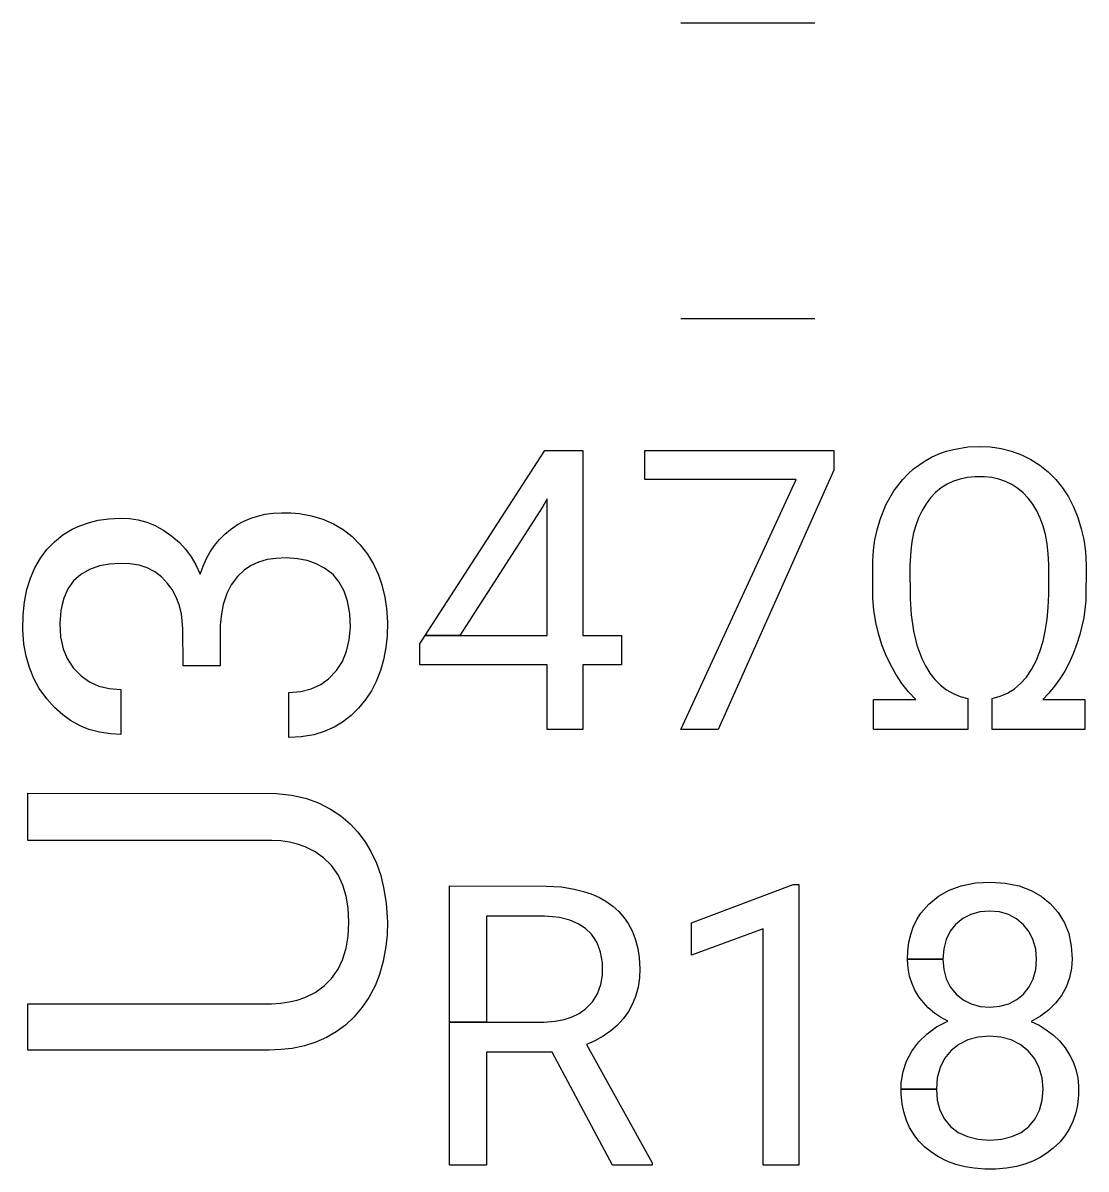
# Model space of a CAD drawing. Header units: inches. Extents: x 3.88 to 7.82, y -6.06 to -2.14.
# Drawn here: x 6.218 to 6.366, y -4.1862 to -4.0267 of the extents above; entities that cross this region are included whole.
import ezdxf

# ---------------------------------------------------------------- set-up
doc = ezdxf.new("R2010")
doc.units = ezdxf.units.IN
doc.header["$MEASUREMENT"] = 0
doc.layers.add('F.Silkscreen', color=41, linetype='CONTINUOUS', true_color=0xf2eda1)

msp = doc.modelspace()

# ---------------------------------------------------------------- linework, layer by layer
at = {"layer": 'F.Silkscreen', "linetype": 'CONTINUOUS'}
for p, q in [((6.30956, -4.02667), (6.32824, -4.02667)), ((6.30956, -4.06781), (6.32824, -4.06781)), ((6.27397, -4.11195), (6.29063, -4.08616)), ((6.29063, -4.08616), (6.29591, -4.08616)), ((6.29591, -4.08616), (6.29591, -4.11195)), ((6.30457, -4.09022), (6.30457, -4.08616)), ((6.30457, -4.08616), (6.33087, -4.08616)), ((6.33087, -4.08616), (6.33087, -4.08892)), ((6.34448, -4.08712), (6.3455, -4.08666)), ((6.3455, -4.08666), (6.34655, -4.08628)), ((6.34655, -4.08628), (6.34751, -4.08602)), ((6.34751, -4.08602), (6.34952, -4.08568)), ((6.34952, -4.08568), (6.3511, -4.08561)), ((6.3511, -4.08561), (6.35267, -4.08568)), ((6.35267, -4.08568), (6.35417, -4.0859)), ((6.35417, -4.0859), (6.35561, -4.08627)), ((6.35561, -4.08627), (6.35699, -4.08678)), ((6.35699, -4.08678), (6.35831, -4.08744)), ((6.34198, -4.08875), (6.3436, -4.08761)), ((6.3436, -4.08761), (6.34448, -4.08712)), ((6.35831, -4.08744), (6.35956, -4.08824)), ((6.35956, -4.08824), (6.36071, -4.08917)), ((6.33087, -4.08892), (6.31476, -4.12502)), ((6.34046, -4.09021), (6.34115, -4.08949)), ((6.34115, -4.08949), (6.34198, -4.08875)), ((6.34947, -4.08994), (6.34846, -4.09015)), ((6.35054, -4.08984), (6.34947, -4.08994)), ((6.35179, -4.08984), (6.35054, -4.08984)), ((6.35285, -4.08996), (6.35179, -4.08984)), ((6.35384, -4.09018), (6.35285, -4.08996)), ((6.36071, -4.08917), (6.36175, -4.09021)), ((6.32563, -4.09022), (6.30457, -4.09022)), ((6.30957, -4.12502), (6.32563, -4.09022)), ((6.33922, -4.09181), (6.34046, -4.09021)), ((6.34581, -4.0914), (6.34504, -4.09203)), ((6.34663, -4.09088), (6.34581, -4.0914)), ((6.34752, -4.09046), (6.34663, -4.09088)), ((6.34846, -4.09015), (6.34752, -4.09046)), ((6.35478, -4.0905), (6.35384, -4.09018)), ((6.35566, -4.09093), (6.35478, -4.0905)), ((6.35648, -4.09146), (6.35566, -4.09093)), ((6.35724, -4.09209), (6.35648, -4.09146)), ((6.36175, -4.09021), (6.36269, -4.09137)), ((6.36269, -4.09137), (6.36352, -4.09264)), ((6.29094, -4.09289), (6.29035, -4.09396)), ((6.29094, -4.11195), (6.29094, -4.09289)), ((6.33811, -4.09376), (6.33922, -4.09181)), ((6.34434, -4.09276), (6.34371, -4.0936)), ((6.34504, -4.09203), (6.34434, -4.09276)), ((6.35794, -4.09283), (6.35724, -4.09209)), ((6.35858, -4.09366), (6.35794, -4.09283)), ((6.36352, -4.09264), (6.36424, -4.09404)), ((6.29035, -4.09396), (6.27882, -4.11195)), ((6.3373, -4.09578), (6.33811, -4.09376)), ((6.34315, -4.09452), (6.34267, -4.09553)), ((6.34371, -4.0936), (6.34315, -4.09452)), ((6.35914, -4.09458), (6.35858, -4.09366)), ((6.35961, -4.09559), (6.35914, -4.09458)), ((6.36424, -4.09404), (6.36485, -4.09552)), ((6.22591, -4.09665), (6.22723, -4.0962)), ((6.22723, -4.0962), (6.22845, -4.0959)), ((6.22845, -4.0959), (6.22993, -4.09569)), ((6.22993, -4.09569), (6.2315, -4.09559)), ((6.2315, -4.09559), (6.23282, -4.09563)), ((6.23282, -4.09563), (6.23402, -4.09581)), ((6.23402, -4.09581), (6.2352, -4.09615)), ((6.2352, -4.09615), (6.23636, -4.09663)), ((6.24783, -4.0965), (6.24865, -4.09605)), ((6.24865, -4.09605), (6.24961, -4.09563)), ((6.24961, -4.09563), (6.25063, -4.0953)), ((6.25063, -4.0953), (6.2517, -4.09506)), ((6.2517, -4.09506), (6.25282, -4.0949)), ((6.25282, -4.0949), (6.25399, -4.09484)), ((6.25399, -4.09484), (6.25528, -4.09486)), ((6.25528, -4.09486), (6.25647, -4.09497)), ((6.25647, -4.09497), (6.25815, -4.09526)), ((6.25815, -4.09526), (6.25972, -4.09573)), ((6.25972, -4.09573), (6.26119, -4.09637)), ((6.33688, -4.09724), (6.3373, -4.09578)), ((6.34267, -4.09553), (6.34231, -4.09648)), ((6.36001, -4.09669), (6.35961, -4.09559)), ((6.36485, -4.09552), (6.36532, -4.09707)), ((6.22238, -4.09887), (6.22355, -4.09793)), ((6.22355, -4.09793), (6.22484, -4.09715)), ((6.22484, -4.09715), (6.22591, -4.09665)), ((6.23636, -4.09663), (6.2376, -4.09731)), ((6.2376, -4.09731), (6.23872, -4.09809)), ((6.24533, -4.09856), (6.24607, -4.09782)), ((6.24607, -4.09782), (6.24687, -4.09716)), ((6.24687, -4.09716), (6.24783, -4.0965)), ((6.26119, -4.09637), (6.26255, -4.09718)), ((6.26255, -4.09718), (6.26379, -4.09817)), ((6.33659, -4.09862), (6.33688, -4.09724)), ((6.34198, -4.09765), (6.34173, -4.09891)), ((6.34231, -4.09648), (6.34198, -4.09765)), ((6.36032, -4.09788), (6.36001, -4.09669)), ((6.36056, -4.09917), (6.36032, -4.09788)), ((6.36532, -4.09707), (6.36565, -4.09855)), ((6.22132, -4.09996), (6.22238, -4.09887)), ((6.23872, -4.09809), (6.23975, -4.09899)), ((6.23975, -4.09899), (6.2406, -4.0999)), ((6.24406, -4.10027), (6.24466, -4.09938)), ((6.24466, -4.09938), (6.24533, -4.09856)), ((6.26379, -4.09817), (6.26493, -4.09932)), ((6.26493, -4.09932), (6.26593, -4.10061)), ((6.33639, -4.10006), (6.33659, -4.09862)), ((6.34173, -4.09891), (6.34158, -4.10008)), ((6.36071, -4.10054), (6.36056, -4.09917)), ((6.36565, -4.09855), (6.36588, -4.10024)), ((6.2204, -4.10118), (6.22132, -4.09996)), ((6.2406, -4.0999), (6.24141, -4.10099)), ((6.24141, -4.10099), (6.24206, -4.10209)), ((6.24353, -4.10123), (6.24406, -4.10027)), ((6.25464, -4.10114), (6.25319, -4.10119)), ((6.25621, -4.10125), (6.25464, -4.10114)), ((6.26593, -4.10061), (6.26678, -4.102)), ((6.33628, -4.10155), (6.33639, -4.10006)), ((6.34158, -4.10008), (6.34146, -4.10224)), ((6.36078, -4.10201), (6.36071, -4.10054)), ((6.36588, -4.10024), (6.36598, -4.10215)), ((6.21901, -4.10396), (6.21963, -4.10251)), ((6.21963, -4.10251), (6.2204, -4.10118)), ((6.22722, -4.10273), (6.22602, -4.10343)), ((6.22864, -4.10224), (6.22722, -4.10273)), ((6.23001, -4.10199), (6.22864, -4.10224)), ((6.23154, -4.10189), (6.23001, -4.10199)), ((6.23286, -4.10194), (6.23154, -4.10189)), ((6.23417, -4.10216), (6.23286, -4.10194)), ((6.23526, -4.10253), (6.23417, -4.10216)), ((6.23635, -4.10309), (6.23526, -4.10253)), ((6.24206, -4.10209), (6.24266, -4.10339)), ((6.24266, -4.10339), (6.24306, -4.10227)), ((6.24306, -4.10227), (6.24353, -4.10123)), ((6.24967, -4.10223), (6.24878, -4.10282)), ((6.25077, -4.10172), (6.24967, -4.10223)), ((6.25198, -4.10137), (6.25077, -4.10172)), ((6.25319, -4.10119), (6.25198, -4.10137)), ((6.25752, -4.1015), (6.25621, -4.10125)), ((6.25872, -4.1019), (6.25752, -4.1015)), ((6.25997, -4.10254), (6.25872, -4.1019)), ((6.26114, -4.10346), (6.25997, -4.10254)), ((6.26678, -4.102), (6.26748, -4.10349)), ((6.33629, -4.10678), (6.33628, -4.10155)), ((6.34146, -4.10224), (6.34148, -4.10682)), ((6.36079, -4.10616), (6.36078, -4.10201)), ((6.36598, -4.10215), (6.36594, -4.10711)), ((6.21853, -4.10553), (6.21901, -4.10396)), ((6.22502, -4.10433), (6.22423, -4.10544)), ((6.22602, -4.10343), (6.22502, -4.10433)), ((6.23725, -4.10377), (6.23635, -4.10309)), ((6.23812, -4.10468), (6.23725, -4.10377)), ((6.24783, -4.10371), (6.24698, -4.10486)), ((6.24878, -4.10282), (6.24783, -4.10371)), ((6.26201, -4.10451), (6.26114, -4.10346)), ((6.26748, -4.10349), (6.26796, -4.1049)), ((6.21819, -4.10723), (6.21853, -4.10553)), ((6.22423, -4.10544), (6.22365, -4.10675)), ((6.23875, -4.10553), (6.23812, -4.10468)), ((6.23932, -4.10659), (6.23875, -4.10553)), ((6.24698, -4.10486), (6.24635, -4.1061)), ((6.26269, -4.10574), (6.26201, -4.10451)), ((6.26317, -4.10715), (6.26269, -4.10574)), ((6.26796, -4.1049), (6.26837, -4.10659)), ((6.21801, -4.10904), (6.21819, -4.10723)), ((6.22365, -4.10675), (6.22342, -4.1076)), ((6.23972, -4.10764), (6.23932, -4.10659)), ((6.24635, -4.1061), (6.24585, -4.10762)), ((6.26348, -4.10886), (6.26317, -4.10715)), ((6.26837, -4.10659), (6.2686, -4.10818)), ((6.33643, -4.10839), (6.33629, -4.10678)), ((6.34148, -4.10682), (6.34162, -4.10905)), ((6.36071, -4.10805), (6.36079, -4.10616)), ((6.36594, -4.10711), (6.36565, -4.10947)), ((6.21797, -4.11115), (6.21801, -4.10904)), ((6.22325, -4.10851), (6.22311, -4.11027)), ((6.22342, -4.1076), (6.22325, -4.10851)), ((6.24003, -4.10892), (6.23972, -4.10764)), ((6.24025, -4.11097), (6.24003, -4.10892)), ((6.2456, -4.10892), (6.24544, -4.11048)), ((6.24585, -4.10762), (6.2456, -4.10892)), ((6.26356, -4.11075), (6.26348, -4.10886)), ((6.2686, -4.10818), (6.26871, -4.11006)), ((6.3367, -4.11011), (6.33643, -4.10839)), ((6.34162, -4.10905), (6.34195, -4.11126)), ((6.36057, -4.10964), (6.36071, -4.10805)), ((6.22311, -4.11027), (6.22321, -4.11212)), ((6.24544, -4.11048), (6.24541, -4.11614)), ((6.26871, -4.11006), (6.26867, -4.11198)), ((6.33707, -4.11167), (6.3367, -4.11011)), ((6.36031, -4.11131), (6.36057, -4.10964)), ((6.36565, -4.10947), (6.36511, -4.11181)), ((6.21812, -4.11312), (6.21797, -4.11115)), ((6.22321, -4.11212), (6.22356, -4.11377)), ((6.24026, -4.11614), (6.24025, -4.11097)), ((6.26341, -4.11251), (6.26356, -4.11075)), ((6.26867, -4.11198), (6.2685, -4.1136)), ((6.27323, -4.11309), (6.27397, -4.11195)), ((6.27397, -4.11195), (6.27882, -4.11195)), ((6.27882, -4.11195), (6.27397, -4.11195)), ((6.27882, -4.11195), (6.29094, -4.11195)), ((6.29591, -4.11195), (6.3013, -4.11195)), ((6.3013, -4.11195), (6.3013, -4.116)), ((6.33755, -4.11323), (6.33707, -4.11167)), ((6.34195, -4.11126), (6.34244, -4.11328)), ((6.36, -4.1127), (6.36031, -4.11131)), ((6.36511, -4.11181), (6.3647, -4.1131)), ((6.21842, -4.1148), (6.21812, -4.11312)), ((6.22356, -4.11377), (6.22412, -4.11514)), ((6.26304, -4.1141), (6.26341, -4.11251)), ((6.2685, -4.1136), (6.26818, -4.11533)), ((6.27323, -4.116), (6.27323, -4.11309)), ((6.33809, -4.11463), (6.33755, -4.11323)), ((6.34244, -4.11328), (6.34311, -4.11511)), ((6.35956, -4.11414), (6.36, -4.1127)), ((6.3647, -4.1131), (6.36417, -4.1145)), ((6.21888, -4.11639), (6.21842, -4.1148)), ((6.22412, -4.11514), (6.22498, -4.11644)), ((6.26245, -4.11553), (6.26304, -4.1141)), ((6.26818, -4.11533), (6.26776, -4.11679)), ((6.33878, -4.11608), (6.33809, -4.11463)), ((6.34311, -4.11511), (6.34361, -4.11613)), ((6.35839, -4.11666), (6.35903, -4.11546)), ((6.35903, -4.11546), (6.35956, -4.11414)), ((6.36417, -4.1145), (6.36362, -4.11572)), ((6.21948, -4.11789), (6.21888, -4.11639)), ((6.22498, -4.11644), (6.22606, -4.11756)), ((6.24541, -4.11614), (6.24026, -4.11614)), ((6.26053, -4.11795), (6.26163, -4.11679)), ((6.26163, -4.11679), (6.26245, -4.11553)), ((6.26776, -4.11679), (6.26715, -4.11833)), ((6.29094, -4.116), (6.27323, -4.116)), ((6.29094, -4.12502), (6.29094, -4.116)), ((6.3013, -4.116), (6.29591, -4.116)), ((6.29591, -4.116), (6.29591, -4.12502)), ((6.33948, -4.11732), (6.33878, -4.11608)), ((6.34361, -4.11613), (6.34424, -4.11716)), ((6.35767, -4.11771), (6.35839, -4.11666)), ((6.36301, -4.11688), (6.36234, -4.11797)), ((6.36362, -4.11572), (6.36301, -4.11688)), ((6.22025, -4.1193), (6.21948, -4.11789)), ((6.22606, -4.11756), (6.22723, -4.11838)), ((6.22723, -4.11838), (6.22854, -4.11897)), ((6.25944, -4.11874), (6.26053, -4.11795)), ((6.26715, -4.11833), (6.26648, -4.11961)), ((6.34033, -4.11859), (6.33948, -4.11732)), ((6.34126, -4.11977), (6.34033, -4.11859)), ((6.34424, -4.11716), (6.34494, -4.11806)), ((6.34494, -4.11806), (6.34572, -4.11884)), ((6.356, -4.11935), (6.35687, -4.1186)), ((6.35687, -4.1186), (6.35767, -4.11771)), ((6.36234, -4.11797), (6.36161, -4.11899)), ((6.22128, -4.12075), (6.22025, -4.1193)), ((6.22854, -4.11897), (6.23, -4.11932)), ((6.23, -4.11932), (6.23161, -4.11944)), ((6.23161, -4.11944), (6.23161, -4.12569)), ((6.25501, -4.11984), (6.25664, -4.11972)), ((6.25501, -4.12614), (6.25501, -4.11984)), ((6.25664, -4.11972), (6.25812, -4.11935)), ((6.25812, -4.11935), (6.25944, -4.11874)), ((6.26648, -4.11961), (6.2657, -4.12081)), ((6.34228, -4.12085), (6.34126, -4.11977)), ((6.34572, -4.11884), (6.34656, -4.11949)), ((6.34656, -4.11949), (6.34748, -4.12002)), ((6.34748, -4.12002), (6.34847, -4.12042)), ((6.35402, -4.12039), (6.35505, -4.11995)), ((6.35505, -4.11995), (6.356, -4.11935)), ((6.36082, -4.11995), (6.35996, -4.12085)), ((6.36161, -4.11899), (6.36082, -4.11995)), ((6.22235, -4.12195), (6.22128, -4.12075)), ((6.2657, -4.12081), (6.26467, -4.12206)), ((6.33638, -4.12502), (6.33638, -4.12085)), ((6.33638, -4.12085), (6.34228, -4.12085)), ((6.34847, -4.12042), (6.34953, -4.12069)), ((6.34953, -4.12069), (6.34953, -4.12502)), ((6.35291, -4.12069), (6.35402, -4.12039)), ((6.35291, -4.12502), (6.35291, -4.12069)), ((6.35996, -4.12085), (6.36583, -4.12085)), ((6.36583, -4.12085), (6.36583, -4.12502)), ((6.22351, -4.12299), (6.22235, -4.12195)), ((6.22461, -4.12377), (6.22351, -4.12299)), ((6.26368, -4.12304), (6.26247, -4.12399)), ((6.26467, -4.12206), (6.26368, -4.12304)), ((6.22592, -4.12449), (6.22461, -4.12377)), ((6.22716, -4.12499), (6.22592, -4.12449)), ((6.22862, -4.12539), (6.22716, -4.12499)), ((6.26132, -4.12468), (6.25993, -4.12531)), ((6.26247, -4.12399), (6.26132, -4.12468)), ((6.29591, -4.12502), (6.29094, -4.12502)), ((6.31476, -4.12502), (6.30957, -4.12502)), ((6.34953, -4.12502), (6.33638, -4.12502)), ((6.36583, -4.12502), (6.35291, -4.12502)), ((6.23017, -4.12562), (6.22862, -4.12539)), ((6.23161, -4.12569), (6.23017, -4.12562)), ((6.25669, -4.12605), (6.25501, -4.12614)), ((6.25845, -4.12575), (6.25669, -4.12605)), ((6.25993, -4.12531), (6.25845, -4.12575)), ((6.21866, -4.14044), (6.21866, -4.13389)), ((6.21866, -4.13389), (6.25329, -4.13392)), ((6.25329, -4.13392), (6.25535, -4.13415)), ((6.25535, -4.13415), (6.25729, -4.13458)), ((6.25729, -4.13458), (6.2591, -4.13523)), ((6.2591, -4.13523), (6.26079, -4.13608)), ((6.26079, -4.13608), (6.26221, -4.13703)), ((6.26221, -4.13703), (6.26352, -4.13815)), ((6.26352, -4.13815), (6.26458, -4.13928)), ((6.26458, -4.13928), (6.26562, -4.14066)), ((6.25261, -4.14044), (6.21866, -4.14044)), ((6.25388, -4.14052), (6.25261, -4.14044)), ((6.25508, -4.1407), (6.25388, -4.14052)), ((6.2562, -4.14096), (6.25508, -4.1407)), ((6.25725, -4.14132), (6.2562, -4.14096)), ((6.26562, -4.14066), (6.26642, -4.14199)), ((6.25867, -4.14203), (6.25725, -4.14132)), ((6.25984, -4.14286), (6.25867, -4.14203)), ((6.26642, -4.14199), (6.26718, -4.1436)), ((6.26094, -4.14395), (6.25984, -4.14286)), ((6.26184, -4.14523), (6.26094, -4.14395)), ((6.26718, -4.1436), (6.26778, -4.14533)), ((6.26253, -4.14669), (6.26184, -4.14523)), ((6.26778, -4.14533), (6.26819, -4.14698)), ((6.26298, -4.14819), (6.26253, -4.14669)), ((6.26819, -4.14698), (6.26853, -4.14917)), ((6.27735, -4.151), (6.27735, -4.14679)), ((6.27735, -4.14679), (6.29083, -4.1468)), ((6.29083, -4.1468), (6.29295, -4.14693)), ((6.29295, -4.14693), (6.29472, -4.14721)), ((6.29472, -4.14721), (6.29603, -4.14754)), ((6.31105, -4.15191), (6.32522, -4.14659)), ((6.32522, -4.14659), (6.32597, -4.14659)), ((6.32597, -4.14659), (6.32597, -4.18565)), ((6.34542, -4.14821), (6.34692, -4.14736)), ((6.34692, -4.14736), (6.34859, -4.14675)), ((6.34859, -4.14675), (6.35057, -4.14636)), ((6.35057, -4.14636), (6.35274, -4.14624)), ((6.35274, -4.14624), (6.35473, -4.14638)), ((6.35473, -4.14638), (6.35669, -4.14679)), ((6.35669, -4.14679), (6.35835, -4.14742)), ((6.26326, -4.14985), (6.26298, -4.14819)), ((6.29603, -4.14754), (6.29709, -4.1479)), ((6.29709, -4.1479), (6.29822, -4.14841)), ((6.29822, -4.14841), (6.29913, -4.14892)), ((6.29913, -4.14892), (6.30008, -4.1496)), ((6.34408, -4.1493), (6.34542, -4.14821)), ((6.35835, -4.14742), (6.35974, -4.14821)), ((6.35974, -4.14821), (6.36099, -4.14921)), ((6.26336, -4.15184), (6.26326, -4.14985)), ((6.26853, -4.14917), (6.26871, -4.15184)), ((6.30008, -4.1496), (6.30093, -4.15036)), ((6.30093, -4.15036), (6.30168, -4.15121)), ((6.34242, -4.15146), (6.34297, -4.15059)), ((6.34297, -4.15059), (6.34408, -4.1493)), ((6.3512, -4.15041), (6.34995, -4.15075)), ((6.35258, -4.1503), (6.3512, -4.15041)), ((6.35394, -4.15041), (6.35258, -4.1503)), ((6.35517, -4.15077), (6.35394, -4.15041)), ((6.36099, -4.14921), (6.36212, -4.15048)), ((6.36212, -4.15048), (6.36299, -4.15192)), ((6.26326, -4.15379), (6.26336, -4.15184)), ((6.26871, -4.15184), (6.26866, -4.15357)), ((6.27735, -4.16573), (6.27735, -4.151)), ((6.29059, -4.15101), (6.28251, -4.151)), ((6.28251, -4.151), (6.28251, -4.16573)), ((6.29168, -4.15106), (6.29059, -4.15101)), ((6.29269, -4.15119), (6.29168, -4.15106)), ((6.29412, -4.15155), (6.29269, -4.15119)), ((6.29528, -4.15204), (6.29412, -4.15155)), ((6.29628, -4.1527), (6.29528, -4.15204)), ((6.30168, -4.15121), (6.30224, -4.15202)), ((6.30224, -4.15202), (6.30278, -4.15303)), ((6.31105, -4.1564), (6.31105, -4.15191)), ((6.34191, -4.15252), (6.34242, -4.15146)), ((6.3478, -4.15216), (6.34707, -4.15309)), ((6.34883, -4.15131), (6.3478, -4.15216)), ((6.34995, -4.15075), (6.34883, -4.15131)), ((6.35628, -4.15136), (6.35517, -4.15077)), ((6.35727, -4.15219), (6.35628, -4.15136)), ((6.35806, -4.15318), (6.35727, -4.15219)), ((6.36299, -4.15192), (6.36356, -4.1534)), ((6.26866, -4.15357), (6.2685, -4.15522)), ((6.29712, -4.15351), (6.29628, -4.1527)), ((6.29754, -4.15408), (6.29712, -4.15351)), ((6.30278, -4.15303), (6.30321, -4.15413)), ((6.32101, -4.15274), (6.31105, -4.1564)), ((6.32101, -4.18565), (6.32101, -4.15274)), ((6.34132, -4.15459), (6.34157, -4.15352)), ((6.34157, -4.15352), (6.34191, -4.15252)), ((6.34707, -4.15309), (6.3465, -4.15423)), ((6.35863, -4.15431), (6.35806, -4.15318)), ((6.36356, -4.1534), (6.36393, -4.15515)), ((6.26298, -4.15543), (6.26326, -4.15379)), ((6.2685, -4.15522), (6.26814, -4.15723)), ((6.2979, -4.1547), (6.29754, -4.15408)), ((6.29839, -4.15601), (6.2979, -4.1547)), ((6.30321, -4.15413), (6.30356, -4.15547)), ((6.34117, -4.15587), (6.34132, -4.15459)), ((6.3465, -4.15423), (6.34616, -4.15553)), ((6.35897, -4.15558), (6.35863, -4.15431)), ((6.36393, -4.15515), (6.36404, -4.15691)), ((6.26248, -4.15705), (6.26298, -4.15543)), ((6.29864, -4.1575), (6.29839, -4.15601)), ((6.30356, -4.15547), (6.30376, -4.15676)), ((6.30376, -4.15676), (6.30384, -4.15831)), ((6.34113, -4.15699), (6.34117, -4.15587)), ((6.34616, -4.15553), (6.34605, -4.15699)), ((6.35908, -4.15699), (6.35897, -4.15558)), ((6.36404, -4.15691), (6.36396, -4.15824)), ((6.26094, -4.15966), (6.26184, -4.15838)), ((6.26184, -4.15838), (6.26248, -4.15705)), ((6.26814, -4.15723), (6.26761, -4.15911)), ((6.29866, -4.15919), (6.29864, -4.1575)), ((6.30384, -4.15831), (6.3038, -4.15959)), ((6.34113, -4.15709), (6.34113, -4.15699)), ((6.34113, -4.15699), (6.34605, -4.15699)), ((6.34605, -4.15699), (6.34113, -4.15699)), ((6.34121, -4.15824), (6.34113, -4.15709)), ((6.34141, -4.15933), (6.34121, -4.15824)), ((6.34605, -4.15699), (6.34616, -4.15841)), ((6.34616, -4.15841), (6.3465, -4.15969)), ((6.35864, -4.15969), (6.35897, -4.15841)), ((6.35897, -4.15841), (6.35908, -4.15699)), ((6.36396, -4.15824), (6.36368, -4.15958)), ((6.25993, -4.16068), (6.26094, -4.15966)), ((6.26761, -4.15911), (6.26699, -4.16067)), ((6.29844, -4.16051), (6.29866, -4.15919)), ((6.3038, -4.15959), (6.30362, -4.16086)), ((6.34171, -4.16029), (6.34141, -4.15933)), ((6.3465, -4.15969), (6.34707, -4.16081)), ((6.35808, -4.16081), (6.35864, -4.15969)), ((6.36368, -4.15958), (6.36321, -4.16085)), ((6.25721, -4.16231), (6.25865, -4.1616)), ((6.25865, -4.1616), (6.25993, -4.16068)), ((6.26699, -4.16067), (6.26613, -4.16231)), ((6.29798, -4.16178), (6.29844, -4.16051)), ((6.30362, -4.16086), (6.30327, -4.16216)), ((6.34215, -4.16128), (6.34171, -4.16029)), ((6.34272, -4.16221), (6.34215, -4.16128)), ((6.34707, -4.16081), (6.34792, -4.16185)), ((6.35725, -4.16185), (6.35808, -4.16081)), ((6.36321, -4.16085), (6.36255, -4.16203)), ((6.21866, -4.16319), (6.25256, -4.16318)), ((6.21866, -4.16964), (6.21866, -4.16319)), ((6.25256, -4.16318), (6.25383, -4.1631)), ((6.25383, -4.1631), (6.25503, -4.16293)), ((6.25503, -4.16293), (6.25616, -4.16266)), ((6.25616, -4.16266), (6.25721, -4.16231)), ((6.26613, -4.16231), (6.26522, -4.16365)), ((6.2963, -4.16388), (6.29726, -4.1629)), ((6.29726, -4.1629), (6.29798, -4.16178)), ((6.3028, -4.16329), (6.30226, -4.16427)), ((6.30327, -4.16216), (6.3028, -4.16329)), ((6.34333, -4.16302), (6.34272, -4.16221)), ((6.34402, -4.16375), (6.34333, -4.16302)), ((6.34792, -4.16185), (6.34888, -4.16264)), ((6.34888, -4.16264), (6.35, -4.16321)), ((6.35, -4.16321), (6.35126, -4.16354)), ((6.35399, -4.16353), (6.35524, -4.16318)), ((6.35524, -4.16318), (6.35635, -4.1626)), ((6.35635, -4.1626), (6.35725, -4.16185)), ((6.36173, -4.16311), (6.36076, -4.16406)), ((6.36255, -4.16203), (6.36173, -4.16311)), ((6.26522, -4.16365), (6.26404, -4.16504)), ((6.29445, -4.165), (6.29539, -4.16453)), ((6.29539, -4.16453), (6.2963, -4.16388)), ((6.30226, -4.16427), (6.30153, -4.16528)), ((6.34486, -4.16447), (6.34402, -4.16375)), ((6.34571, -4.16506), (6.34486, -4.16447)), ((6.35126, -4.16354), (6.35258, -4.16364)), ((6.35258, -4.16364), (6.35399, -4.16353)), ((6.35966, -4.16489), (6.35833, -4.16565)), ((6.36076, -4.16406), (6.35966, -4.16489)), ((6.26287, -4.16614), (6.2616, -4.16709)), ((6.26404, -4.16504), (6.26287, -4.16614)), ((6.27735, -4.18565), (6.27735, -4.16573)), ((6.27735, -4.16573), (6.28251, -4.16573)), ((6.28251, -4.16573), (6.27735, -4.16573)), ((6.28251, -4.16573), (6.2905, -4.16573)), ((6.2905, -4.16573), (6.29208, -4.16562)), ((6.29208, -4.16562), (6.29332, -4.16538)), ((6.29332, -4.16538), (6.29445, -4.165)), ((6.30069, -4.1662), (6.29982, -4.16696)), ((6.30153, -4.16528), (6.30069, -4.1662)), ((6.34384, -4.16737), (6.34518, -4.1664)), ((6.34518, -4.1664), (6.34672, -4.16561)), ((6.34672, -4.16561), (6.34571, -4.16506)), ((6.35833, -4.16565), (6.35944, -4.16618)), ((6.35944, -4.16618), (6.36045, -4.1668)), ((6.26022, -4.16789), (6.25874, -4.16854)), ((6.2616, -4.16709), (6.26022, -4.16789)), ((6.29876, -4.1677), (6.2976, -4.16834)), ((6.29982, -4.16696), (6.29876, -4.1677)), ((6.3427, -4.16849), (6.34384, -4.16737)), ((6.35096, -4.16782), (6.34953, -4.1682)), ((6.35254, -4.1677), (6.35096, -4.16782)), ((6.35412, -4.16782), (6.35254, -4.1677)), ((6.35555, -4.16821), (6.35412, -4.16782)), ((6.36045, -4.1668), (6.36145, -4.16756)), ((6.36145, -4.16756), (6.36227, -4.16835)), ((6.25226, -4.16964), (6.21866, -4.16964)), ((6.25391, -4.16957), (6.25226, -4.16964)), ((6.25547, -4.16939), (6.25391, -4.16957)), ((6.25716, -4.16904), (6.25547, -4.16939)), ((6.25874, -4.16854), (6.25716, -4.16904)), ((6.2976, -4.16834), (6.29644, -4.16884)), ((6.29644, -4.16884), (6.30558, -4.18533)), ((6.34174, -4.16979), (6.3427, -4.16849)), ((6.34719, -4.1697), (6.34629, -4.17081)), ((6.34828, -4.16883), (6.34719, -4.1697)), ((6.34953, -4.1682), (6.34828, -4.16883)), ((6.35682, -4.16885), (6.35555, -4.16821)), ((6.35794, -4.16974), (6.35682, -4.16885)), ((6.36227, -4.16835), (6.36306, -4.16931)), ((6.36306, -4.16931), (6.36369, -4.17027)), ((6.29164, -4.16994), (6.28251, -4.16994)), ((6.28251, -4.16994), (6.28251, -4.18565)), ((6.30006, -4.18565), (6.29164, -4.16994)), ((6.34053, -4.17259), (6.341, -4.17119)), ((6.341, -4.17119), (6.34174, -4.16979)), ((6.34629, -4.17081), (6.34565, -4.17207)), ((6.35883, -4.17084), (6.35794, -4.16974)), ((6.35947, -4.1721), (6.35883, -4.17084)), ((6.36369, -4.17027), (6.36418, -4.17128)), ((6.36418, -4.17128), (6.36456, -4.17232)), ((6.34026, -4.17417), (6.34053, -4.17259)), ((6.34565, -4.17207), (6.34527, -4.17348)), ((6.35986, -4.1735), (6.35947, -4.1721)), ((6.36456, -4.17232), (6.36482, -4.17351)), ((6.34025, -4.17506), (6.34026, -4.17417)), ((6.34527, -4.17348), (6.34514, -4.17506)), ((6.35999, -4.17506), (6.35986, -4.1735)), ((6.36482, -4.17351), (6.36494, -4.17465)), ((6.34024, -4.17576), (6.34025, -4.17506)), ((6.34036, -4.1771), (6.34024, -4.17576)), ((6.34025, -4.17506), (6.34514, -4.17506)), ((6.34514, -4.17506), (6.34025, -4.17506)), ((6.34514, -4.17506), (6.34527, -4.17662)), ((6.35986, -4.17661), (6.35999, -4.17506)), ((6.36493, -4.17592), (6.36478, -4.17726)), ((6.36494, -4.17465), (6.36493, -4.17592)), ((6.34059, -4.17822), (6.34036, -4.1771)), ((6.34527, -4.17662), (6.34564, -4.17801)), ((6.35949, -4.17799), (6.35986, -4.17661)), ((6.36478, -4.17726), (6.36454, -4.17838)), ((6.34097, -4.17941), (6.34059, -4.17822)), ((6.34564, -4.17801), (6.34625, -4.17922)), ((6.34625, -4.17922), (6.34711, -4.18026)), ((6.35802, -4.18026), (6.35888, -4.17921)), ((6.35888, -4.17921), (6.35949, -4.17799)), ((6.36454, -4.17838), (6.36414, -4.17957)), ((6.34142, -4.1804), (6.34097, -4.17941)), ((6.34205, -4.18144), (6.34142, -4.1804)), ((6.34711, -4.18026), (6.34819, -4.18108)), ((6.35694, -4.18108), (6.35802, -4.18026)), ((6.36367, -4.18055), (6.36302, -4.18158)), ((6.36414, -4.17957), (6.36367, -4.18055)), ((6.34272, -4.18229), (6.34205, -4.18144)), ((6.3435, -4.18308), (6.34272, -4.18229)), ((6.34819, -4.18108), (6.34946, -4.18167)), ((6.34946, -4.18167), (6.35093, -4.18203)), ((6.35093, -4.18203), (6.35258, -4.18215)), ((6.35258, -4.18215), (6.35422, -4.18203)), ((6.35422, -4.18203), (6.35567, -4.18167)), ((6.35567, -4.18167), (6.35694, -4.18108)), ((6.36232, -4.18243), (6.36141, -4.1833)), ((6.36302, -4.18158), (6.36232, -4.18243)), ((6.34449, -4.18388), (6.3435, -4.18308)), ((6.34544, -4.1845), (6.34449, -4.18388)), ((6.36053, -4.18399), (6.35957, -4.18459)), ((6.36141, -4.1833), (6.36053, -4.18399)), ((6.28251, -4.18565), (6.27735, -4.18565)), ((6.30558, -4.18565), (6.30006, -4.18565)), ((6.30558, -4.18533), (6.30558, -4.18565)), ((6.32597, -4.18565), (6.32101, -4.18565)), ((6.34659, -4.18508), (6.34544, -4.1845)), ((6.34783, -4.18553), (6.34659, -4.18508)), ((6.34915, -4.18587), (6.34783, -4.18553)), ((6.35745, -4.1855), (6.35629, -4.18581)), ((6.35855, -4.18509), (6.35745, -4.1855)), ((6.35957, -4.18459), (6.35855, -4.18509)), ((6.3504, -4.18608), (6.34915, -4.18587)), ((6.35189, -4.18619), (6.3504, -4.18608)), ((6.35344, -4.18618), (6.35189, -4.18619)), ((6.35491, -4.18606), (6.35344, -4.18618)), ((6.35629, -4.18581), (6.35491, -4.18606))]:
    msp.add_line(p, q, dxfattribs=at)

doc.saveas('drawing.dxf')
